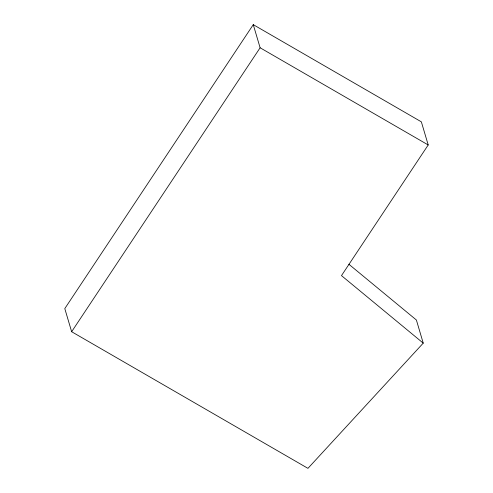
<?xml version="1.0" encoding="UTF-8"?>
<svg xmlns="http://www.w3.org/2000/svg" width="493" height="493" viewBox="0 0 493 493"><rect width="100%" height="100%" fill="white"/><g stroke="black" fill="none" stroke-linecap="round" stroke-linejoin="round"><path stroke-width="0.74" d="M423.234 343.134L341.483 275.618L428.207 144.96L421.355 121.839L253.266 24.65L64.793 308.6L71.645 331.721L307.952 468.35L423.234 343.134L416.388 320.006L348.853 264.236M71.645 331.721L260.113 47.772L253.266 24.65M260.113 47.772L428.207 144.96"/></g></svg>
